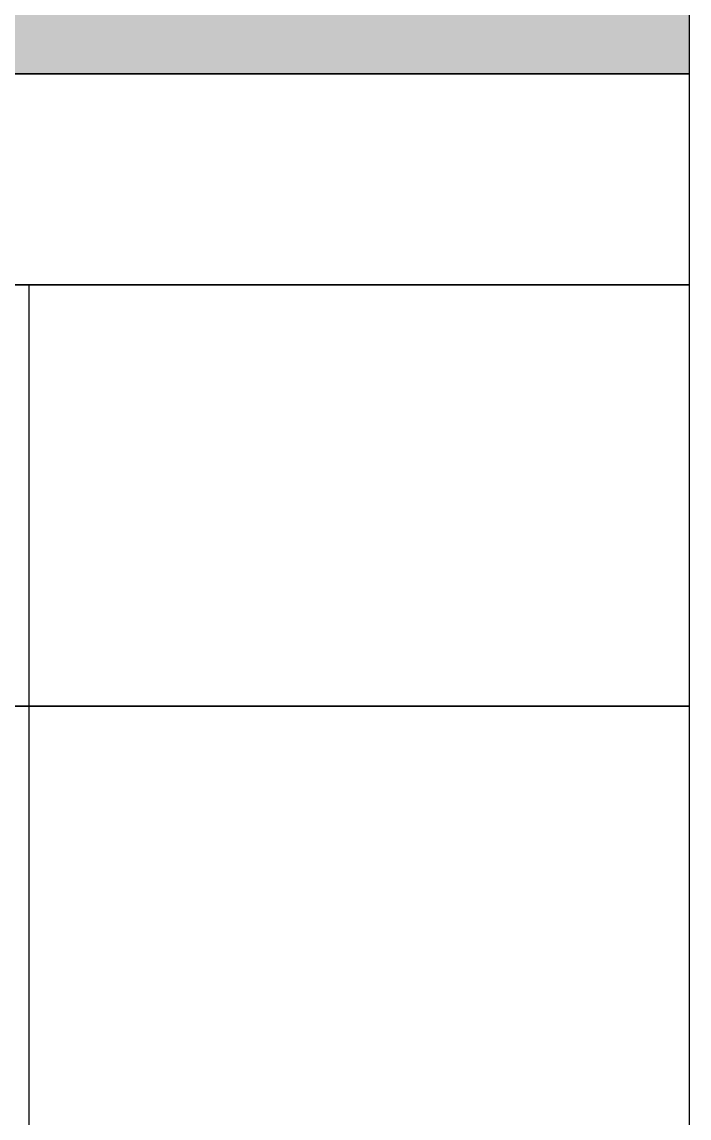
# Model space of a CAD drawing. Header units: millimetres. Extents: x -9481 to -9286, y 28706 to 28853.
# Drawn here: x -9447.18 to -9442.23, y 28762.49 to 28770.62 of the extents above; entities that cross this region are included whole.
import ezdxf

# ---------------------------------------------------------------- set-up
doc = ezdxf.new("R2010")
doc.units = ezdxf.units.MM
doc.linetypes.add('CONTINULUS', pattern=[0])
doc.layers.add('BLK_1_PLANTATION_GREENSTRIP', color=7, linetype='Continuous')
doc.layers.add('HATCH', color=7, linetype='Continuous')

# ---------------------------------------------------------------- blocks, each defined once
blk = doc.blocks.new('H3')
at = {"layer": 'HATCH', "linetype": 'CONTINULUS', "ltscale": 0.05}
h = blk.add_hatch(color=241, dxfattribs=at)
h.dxf.hatch_style = 1
h.paths.add_polyline_path([(-9435.4551, 28800.3378), (-9435.4551, 28799.5645), (-9396.4272, 28799.5645), (-9396.4272, 28800.3378)])
blk.add_lwpolyline([(-9435.4551, 28800.3378), (-9396.4272, 28800.3378), (-9396.4272, 28799.5645), (-9435.4551, 28799.5645), (-9435.4551, 28800.3378)], close=True)

msp = doc.modelspace()

# ---------------------------------------------------------------- linework, layer by layer
for p, q in [((-9447.126291, 28768.672286), (-9447.126291, 28768.151639)), ((-9447.126291, 28768.672286), (-9447.126291, 28765.548404)), ((-9447.126291, 28765.548404), (-9447.126291, 28765.027757)), ((-9447.126291, 28765.548404), (-9447.126291, 28762.424523))]:
    msp.add_line(p, q)
for points in [[(-9481.2579, 28769.713579), (-9481.2579, 28770.234226), (-9442.229952, 28770.234226), (-9442.229952, 28769.713579)], [(-9442.229952, 28769.713579), (-9442.229952, 28769.192933)], [(-9442.229952, 28769.192933), (-9442.229952, 28768.672286), (-9481.2579, 28768.672286), (-9481.2579, 28769.192933), (-9481.2579, 28769.192933)], [(-9481.2579, 28768.151639), (-9481.2579, 28768.672286), (-9442.229952, 28768.672286), (-9442.229952, 28768.151639)], [(-9442.229952, 28768.151639), (-9442.229952, 28765.548404), (-9461.731845, 28765.548404)], [(-9461.731845, 28765.548404), (-9442.229952, 28765.548404), (-9442.229952, 28765.027757)], [(-9442.229952, 28765.027757), (-9442.229952, 28762.424523), (-9461.731845, 28762.424523)]]:
    msp.add_lwpolyline(points)

# ---------------------------------------------------------------- block references
at = {"layer": 'BLK_1_PLANTATION_GREENSTRIP', "linetype": 'CONTINULUS'}
msp.add_blockref('H3', (-45.8028, -29.330297), dxfattribs=at)

doc.saveas('drawing.dxf')
